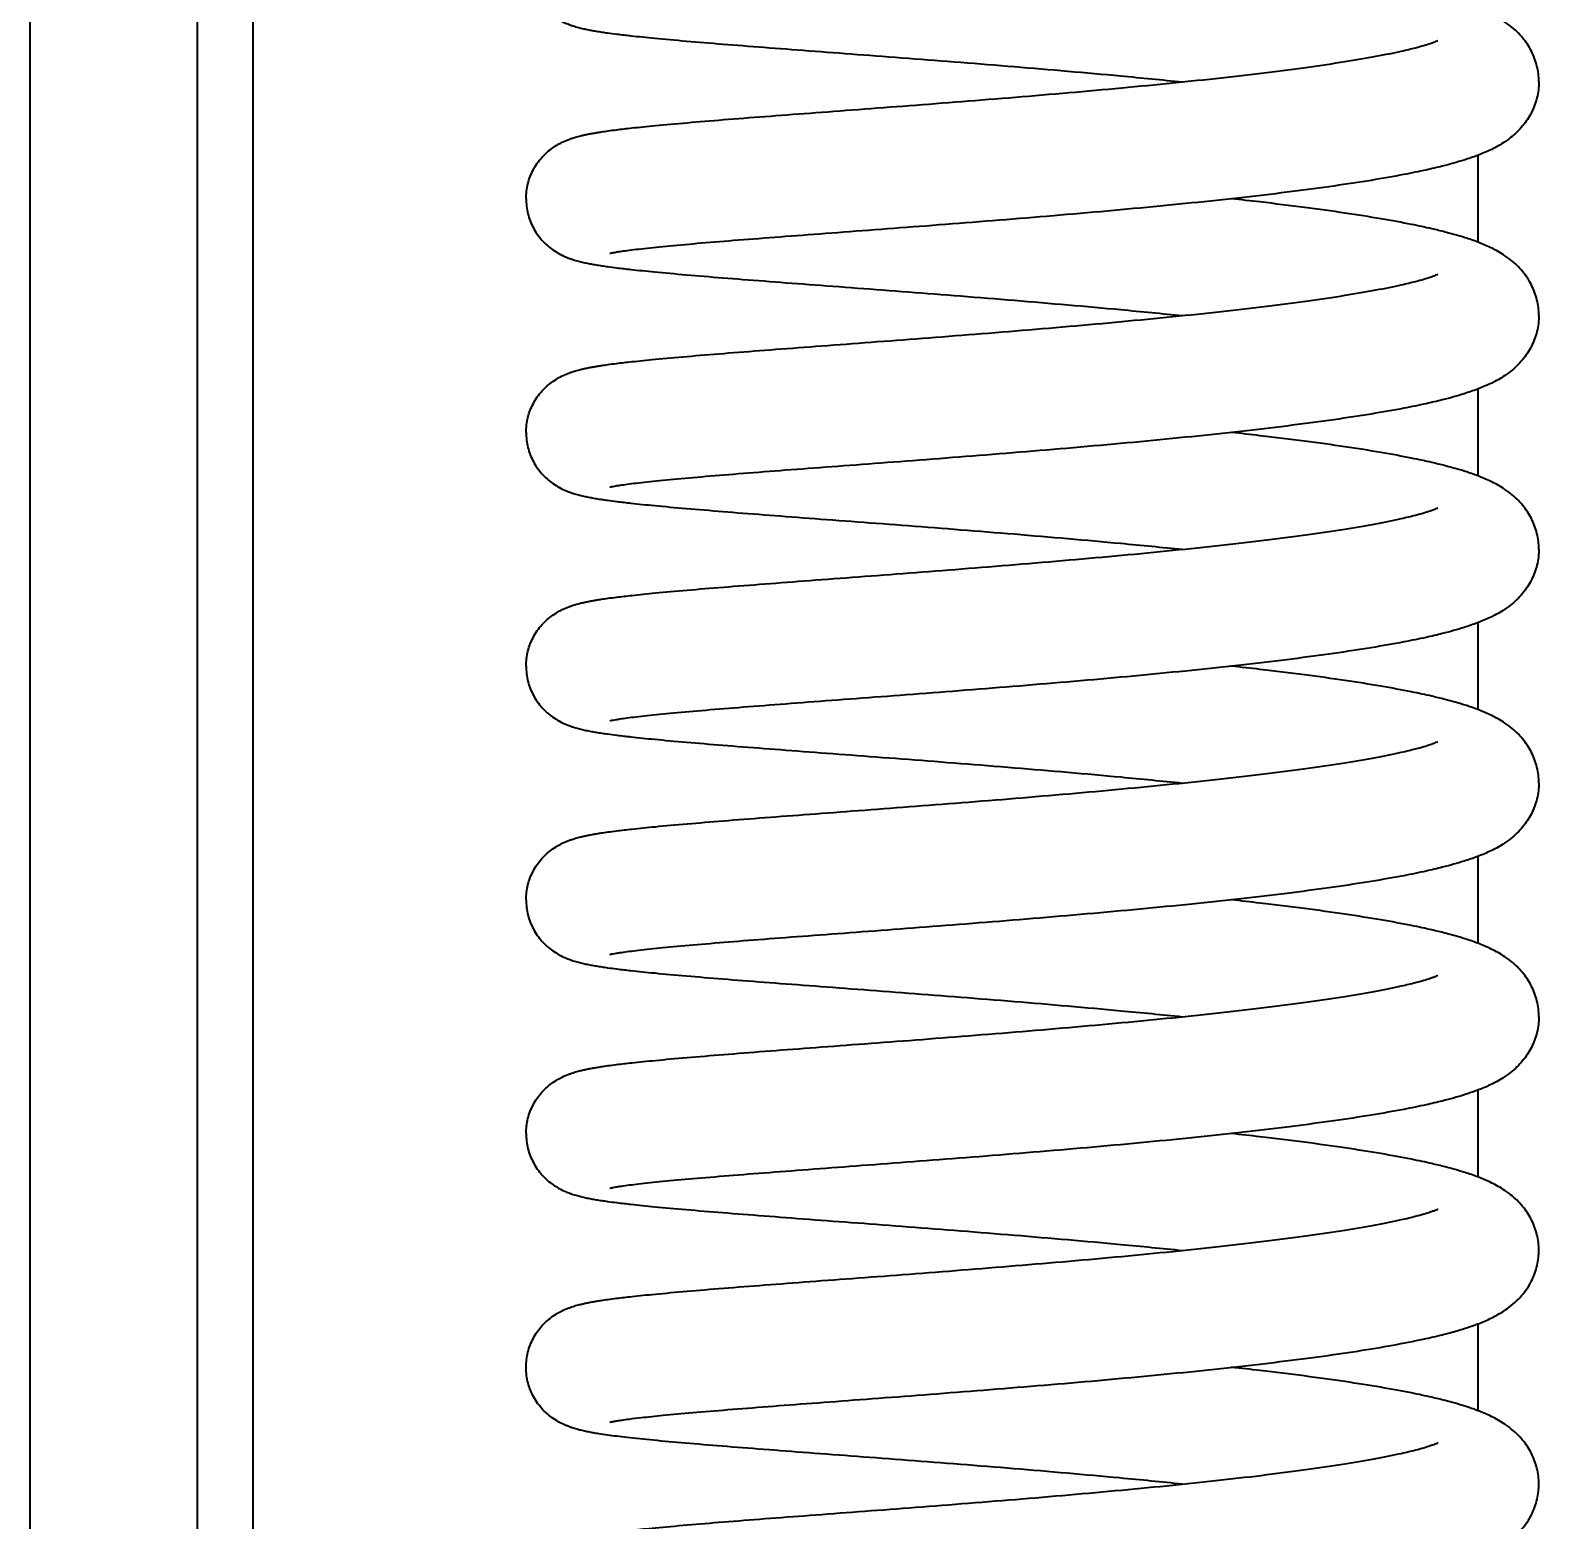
# Model space of a CAD drawing. Header units: millimetres. Extents: x 30271 to 35001, y 5679 to 9007.
# Drawn here: x 30930.7 to 31066.2, y 7986.6 to 8120.4 of the extents above; entities that cross this region are included whole.
import ezdxf

# ---------------------------------------------------------------- set-up
doc = ezdxf.new("R2010")
doc.units = ezdxf.units.MM
doc.linetypes.add('K5LT_BASIC', pattern=[0])
doc.layers.add('0 VIEW0', color=7, linetype='Continuous')

msp = doc.modelspace()

# ---------------------------------------------------------------- linework, layer by layer
at = {"layer": '0 VIEW0', "color": 5, "linetype": 'K5LT_BASIC', "lineweight": 40}
for p, q in [((30930.734, 7593.379), (30930.734, 8248.379)), ((30945.734, 8248.379), (30945.734, 7829.284)), ((30950.734, 8248.379), (30950.734, 7829.284)), ((31057.14, 8119.495), (31057.14, 8119.495)), ((31060.734, 8109.179), (31060.734, 8101.377)), ((31057.14, 8098.509), (31057.14, 8098.509)), ((31060.734, 8088.193), (31060.734, 8080.391)), ((31057.14, 8077.523), (31057.14, 8077.523)), ((31060.734, 8067.207), (31060.734, 8059.406)), ((31057.14, 8056.537), (31057.14, 8056.537)), ((31060.734, 8046.221), (31060.734, 8038.42)), ((31057.14, 8035.551), (31057.14, 8035.551)), ((31060.734, 8025.235), (31060.734, 8017.434)), ((31057.14, 8014.565), (31057.14, 8014.566)), ((31060.734, 8004.249), (31060.734, 7996.448)), ((31057.14, 7993.579), (31057.14, 7993.58))]:
    msp.add_line(p, q, dxfattribs=at)
for points, knots in [([(30975.264, 8126.264), (30975.264, 8126.036), (30975.292, 8125.581), (30975.418, 8124.909), (30975.625, 8124.259), (30975.91, 8123.64), (30976.267, 8123.061), (30976.69, 8122.532), (30977.171, 8122.059), (30977.699, 8121.648), (30978.265, 8121.302), (30978.775, 8121.059), (30979.174, 8120.903), (30979.476, 8120.801), (30979.725, 8120.725), (30979.963, 8120.659), (30980.192, 8120.6), (30980.418, 8120.547), (30980.642, 8120.498), (30980.868, 8120.452), (30981.172, 8120.394), (30981.563, 8120.326), (30982.056, 8120.248), (30982.665, 8120.16), (30983.508, 8120.05), (30984.859, 8119.892), (30986.863, 8119.687), (30989.602, 8119.44), (30992.887, 8119.169), (30996.584, 8118.881), (31000.638, 8118.574), (31004.986, 8118.249), (31009.562, 8117.903), (31014.293, 8117.537), (31019.105, 8117.15), (31023.922, 8116.743), (31029, 8116.287), (31032.388, 8115.956), (31034.188, 8115.771)], [0, 0, 0, 0, 0.3440724, 0.6885194, 1.0347448, 1.3843624, 1.7398675, 2.1045869, 2.4850436, 2.8936485, 3.3535764, 3.9067793, 4.3690104, 4.7019391, 5.0332082, 5.36344, 5.6930103, 6.0221489, 6.3509994, 6.6798499, 7.0087004, 7.6649407, 8.321711, 8.9784812, 9.9637229, 11.2777136, 13.2492917, 15.4929041, 17.7703907, 20.067363, 22.3754133, 24.6891732, 27.0048879, 29.3196535, 31.6309644, 33.9364083, 36.2334074, 39, 39, 39, 39]), ([(31066.204, 8115.771), (31066.204, 8116.011), (31066.175, 8116.491), (31066.047, 8117.199), (31065.835, 8117.887), (31065.545, 8118.548), (31065.178, 8119.174), (31064.737, 8119.762), (31064.223, 8120.311), (31063.631, 8120.821), (31063.015, 8121.253), (31062.412, 8121.606), (31061.847, 8121.894), (31061.293, 8122.142), (31060.733, 8122.367), (31060.164, 8122.574), (31059.49, 8122.798), (31058.709, 8123.032), (31057.724, 8123.297), (31056.453, 8123.606), (31054.59, 8124.004), (31052.032, 8124.476), (31048.823, 8124.984), (31045.19, 8125.488), (31041.733, 8125.913), (31039.478, 8126.169), (31038.614, 8126.264)], [0, 0, 0, 0, 0.5074456, 1.0181481, 1.538123, 2.0748372, 2.6391931, 3.2439304, 3.9092281, 4.6632181, 5.546556, 6.3507265, 7.1034732, 7.8562199, 8.6063298, 9.3494668, 10.0775867, 11.1544786, 12.1695261, 13.440089, 15.2215022, 17.6445467, 20.1852192, 22.7795198, 25.4097291, 27, 27, 27, 27]), ([(30975.264, 8105.278), (30975.264, 8105.506), (30975.292, 8105.961), (30975.418, 8106.633), (30975.625, 8107.283), (30975.91, 8107.902), (30976.268, 8108.481), (30976.69, 8109.01), (30977.17, 8109.483), (30977.699, 8109.894), (30978.266, 8110.241), (30978.729, 8110.461), (30979.09, 8110.607), (30979.356, 8110.701), (30979.6, 8110.78), (30979.828, 8110.847), (30980.039, 8110.903), (30980.226, 8110.95), (30980.449, 8111.002), (30980.669, 8111.049), (30980.964, 8111.109), (30981.257, 8111.163), (30981.627, 8111.226), (30982.068, 8111.296), (30982.654, 8111.381), (30983.543, 8111.497), (30984.893, 8111.654), (30986.939, 8111.862), (30989.664, 8112.107), (30992.958, 8112.379), (30996.663, 8112.667), (31000.723, 8112.974), (31005.077, 8113.3), (31009.656, 8113.646), (31014.39, 8114.013), (31019.203, 8114.4), (31024.02, 8114.807), (31028.763, 8115.235), (31033.358, 8115.68), (31037.729, 8116.141), (31041.807, 8116.616), (31045.523, 8117.1), (31048.816, 8117.587), (31051.625, 8118.068), (31053.699, 8118.49), (31055.046, 8118.814), (31055.89, 8119.047), (31056.418, 8119.213), (31056.775, 8119.34), (31056.999, 8119.429), (31057.109, 8119.48), (31057.136, 8119.493), (31057.14, 8119.495)], [0, 0, 0, 0, 0.3178736, 0.6361462, 0.9560878, 1.2791805, 1.6073497, 1.9440178, 2.2953134, 2.6728687, 3.0985734, 3.6103005, 3.910608, 4.2027571, 4.4949062, 4.7834239, 5.0621746, 5.3197406, 5.5338681, 5.962123, 6.2147897, 6.7201231, 7.1256949, 7.6340517, 8.3478822, 9.1695911, 10.5099722, 12.2814911, 14.3551333, 16.4596376, 18.5819236, 20.7143167, 22.8519015, 24.991232, 27.129637, 29.2648065, 31.3945086, 33.5163572, 35.6275762, 37.7247122, 39.8032319, 41.8569019, 43.8767476, 45.8492214, 47.7530011, 49.054655, 49.9640546, 50.8738797, 51.480397, 52.0869144, 52.69321, 53, 53, 53, 53]), ([(31066.204, 8115.771), (31066.204, 8115.532), (31066.175, 8115.051), (31066.047, 8114.343), (31065.835, 8113.655), (31065.545, 8112.994), (31065.177, 8112.368), (31064.736, 8111.779), (31064.222, 8111.231), (31063.631, 8110.721), (31063.013, 8110.288), (31062.406, 8109.932), (31061.834, 8109.642), (31061.272, 8109.391), (31060.7, 8109.162), (31060.114, 8108.951), (31059.407, 8108.718), (31058.56, 8108.468), (31057.433, 8108.17), (31055.974, 8107.828), (31053.899, 8107.403), (31051.177, 8106.924), (31047.834, 8106.414), (31044.092, 8105.914), (31040.002, 8105.425), (31035.621, 8104.952), (31031.014, 8104.496), (31026.25, 8104.059), (31021.402, 8103.643), (31016.545, 8103.247), (31011.755, 8102.873), (31007.106, 8102.52), (31002.672, 8102.187), (30998.525, 8101.875), (30994.729, 8101.583), (30991.349, 8101.309), (30988.442, 8101.053), (30986.064, 8100.817), (30984.549, 8100.637), (30983.73, 8100.521), (30983.325, 8100.456), (30983.099, 8100.416), (30982.958, 8100.388), (30982.875, 8100.371), (30982.815, 8100.357), (30982.794, 8100.352), (30982.789, 8100.351)], [0, 0, 0, 0, 0.3530925, 0.708567, 1.0702538, 1.4437237, 1.8366082, 2.2573315, 2.720382, 3.2450206, 3.8596753, 4.4239435, 4.9555285, 5.4861229, 6.0160977, 6.5460725, 7.0760474, 7.8687147, 8.6624182, 9.7206602, 11.0435925, 12.7727795, 14.5527369, 16.365884, 18.2014286, 20.0523226, 21.9137216, 23.7821285, 25.6548791, 27.529807, 29.4050032, 31.2786172, 33.1486575, 35.0127476, 36.867767, 38.7092545, 40.530305, 42.3193179, 44.0547409, 44.886213, 45.4147977, 45.9431553, 46.2066296, 46.4699553, 46.733281, 47, 47, 47, 47]), ([(30975.264, 8105.278), (30975.264, 8105.051), (30975.292, 8104.595), (30975.418, 8103.923), (30975.625, 8103.273), (30975.91, 8102.654), (30976.267, 8102.075), (30976.69, 8101.546), (30977.171, 8101.073), (30977.699, 8100.662), (30978.265, 8100.316), (30978.775, 8100.073), (30979.174, 8099.918), (30979.476, 8099.815), (30979.725, 8099.739), (30979.963, 8099.673), (30980.192, 8099.614), (30980.418, 8099.561), (30980.642, 8099.512), (30980.868, 8099.466), (30981.172, 8099.408), (30981.563, 8099.34), (30982.056, 8099.262), (30982.665, 8099.174), (30983.508, 8099.064), (30984.859, 8098.906), (30986.863, 8098.702), (30989.602, 8098.454), (30992.887, 8098.183), (30996.584, 8097.895), (31000.638, 8097.589), (31004.986, 8097.263), (31009.562, 8096.917), (31014.293, 8096.551), (31019.105, 8096.164), (31023.922, 8095.757), (31029, 8095.301), (31032.388, 8094.97), (31034.188, 8094.785)], [0, 0, 0, 0, 0.3440724, 0.6885194, 1.0347448, 1.3843624, 1.7398675, 2.1045869, 2.4850436, 2.8936485, 3.3535764, 3.9067793, 4.3690104, 4.7019391, 5.0332082, 5.36344, 5.6930103, 6.0221489, 6.3509994, 6.6798499, 7.0087004, 7.6649407, 8.321711, 8.9784812, 9.9637229, 11.2777136, 13.2492917, 15.4929041, 17.7703907, 20.067363, 22.3754133, 24.6891732, 27.0048879, 29.3196535, 31.6309644, 33.9364083, 36.2334074, 39, 39, 39, 39]), ([(31066.204, 8094.785), (31066.204, 8095.025), (31066.175, 8095.505), (31066.047, 8096.213), (31065.835, 8096.901), (31065.545, 8097.562), (31065.178, 8098.188), (31064.737, 8098.777), (31064.223, 8099.325), (31063.631, 8099.835), (31063.015, 8100.267), (31062.412, 8100.621), (31061.847, 8100.908), (31061.293, 8101.156), (31060.733, 8101.382), (31060.164, 8101.588), (31059.49, 8101.812), (31058.709, 8102.046), (31057.724, 8102.311), (31056.453, 8102.62), (31054.59, 8103.018), (31052.032, 8103.49), (31048.823, 8103.998), (31045.19, 8104.502), (31041.733, 8104.927), (31039.478, 8105.183), (31038.614, 8105.278)], [0, 0, 0, 0, 0.5074456, 1.0181481, 1.538123, 2.0748372, 2.6391931, 3.2439304, 3.9092281, 4.6632181, 5.546556, 6.3507265, 7.1034732, 7.8562199, 8.6063298, 9.3494668, 10.0775867, 11.1544786, 12.1695261, 13.440089, 15.2215022, 17.6445467, 20.1852192, 22.7795198, 25.4097291, 27, 27, 27, 27]), ([(30975.264, 8084.292), (30975.264, 8084.52), (30975.292, 8084.975), (30975.418, 8085.647), (30975.625, 8086.297), (30975.91, 8086.916), (30976.268, 8087.495), (30976.69, 8088.024), (30977.17, 8088.497), (30977.699, 8088.908), (30978.266, 8089.255), (30978.729, 8089.475), (30979.09, 8089.621), (30979.356, 8089.716), (30979.6, 8089.794), (30979.828, 8089.861), (30980.039, 8089.917), (30980.226, 8089.964), (30980.449, 8090.016), (30980.669, 8090.064), (30980.964, 8090.123), (30981.257, 8090.177), (30981.627, 8090.24), (30982.068, 8090.31), (30982.654, 8090.395), (30983.543, 8090.511), (30984.893, 8090.668), (30986.939, 8090.876), (30989.664, 8091.121), (30992.958, 8091.393), (30996.663, 8091.681), (31000.723, 8091.988), (31005.077, 8092.314), (31009.656, 8092.66), (31014.39, 8093.027), (31019.203, 8093.414), (31024.02, 8093.822), (31028.763, 8094.249), (31033.358, 8094.694), (31037.729, 8095.155), (31041.807, 8095.63), (31045.523, 8096.114), (31048.816, 8096.601), (31051.625, 8097.082), (31053.699, 8097.504), (31055.046, 8097.828), (31055.89, 8098.061), (31056.418, 8098.227), (31056.775, 8098.354), (31056.999, 8098.443), (31057.109, 8098.494), (31057.136, 8098.507), (31057.14, 8098.509)], [0, 0, 0, 0, 0.3178736, 0.6361462, 0.9560878, 1.2791805, 1.6073497, 1.9440178, 2.2953134, 2.6728687, 3.0985734, 3.6103005, 3.910608, 4.2027571, 4.4949062, 4.7834239, 5.0621746, 5.3197406, 5.5338681, 5.962123, 6.2147897, 6.7201231, 7.1256949, 7.6340517, 8.3478822, 9.1695911, 10.5099722, 12.2814911, 14.3551333, 16.4596376, 18.5819236, 20.7143167, 22.8519015, 24.991232, 27.129637, 29.2648065, 31.3945086, 33.5163572, 35.6275762, 37.7247122, 39.8032319, 41.8569019, 43.8767476, 45.8492214, 47.7530011, 49.054655, 49.9640546, 50.8738797, 51.480397, 52.0869144, 52.69321, 53, 53, 53, 53]), ([(31066.204, 8094.785), (31066.204, 8094.546), (31066.175, 8094.065), (31066.047, 8093.357), (31065.835, 8092.669), (31065.545, 8092.008), (31065.177, 8091.382), (31064.736, 8090.793), (31064.222, 8090.245), (31063.631, 8089.735), (31063.013, 8089.302), (31062.406, 8088.946), (31061.834, 8088.656), (31061.272, 8088.405), (31060.7, 8088.176), (31060.114, 8087.965), (31059.407, 8087.732), (31058.56, 8087.482), (31057.433, 8087.184), (31055.974, 8086.842), (31053.899, 8086.418), (31051.177, 8085.938), (31047.834, 8085.428), (31044.092, 8084.928), (31040.002, 8084.439), (31035.621, 8083.966), (31031.014, 8083.51), (31026.25, 8083.073), (31021.402, 8082.657), (31016.545, 8082.261), (31011.755, 8081.887), (31007.106, 8081.534), (31002.672, 8081.202), (30998.525, 8080.889), (30994.729, 8080.597), (30991.349, 8080.323), (30988.442, 8080.067), (30986.064, 8079.831), (30984.549, 8079.651), (30983.73, 8079.535), (30983.325, 8079.47), (30983.099, 8079.43), (30982.958, 8079.402), (30982.875, 8079.385), (30982.815, 8079.371), (30982.794, 8079.366), (30982.789, 8079.365)], [0, 0, 0, 0, 0.3530925, 0.708567, 1.0702538, 1.4437237, 1.8366082, 2.2573315, 2.720382, 3.2450206, 3.8596753, 4.4239435, 4.9555285, 5.4861229, 6.0160977, 6.5460725, 7.0760474, 7.8687147, 8.6624182, 9.7206602, 11.0435925, 12.7727795, 14.5527369, 16.365884, 18.2014286, 20.0523226, 21.9137216, 23.7821285, 25.6548791, 27.529807, 29.4050032, 31.2786172, 33.1486575, 35.0127476, 36.867767, 38.7092545, 40.530305, 42.3193179, 44.0547409, 44.886213, 45.4147977, 45.9431553, 46.2066296, 46.4699553, 46.733281, 47, 47, 47, 47]), ([(30975.264, 8084.292), (30975.264, 8084.065), (30975.292, 8083.609), (30975.418, 8082.937), (30975.625, 8082.287), (30975.91, 8081.668), (30976.267, 8081.089), (30976.69, 8080.56), (30977.171, 8080.087), (30977.699, 8079.676), (30978.265, 8079.33), (30978.775, 8079.087), (30979.174, 8078.932), (30979.476, 8078.829), (30979.725, 8078.753), (30979.963, 8078.687), (30980.192, 8078.628), (30980.418, 8078.575), (30980.642, 8078.526), (30980.868, 8078.48), (30981.172, 8078.422), (30981.563, 8078.354), (30982.056, 8078.276), (30982.665, 8078.188), (30983.508, 8078.078), (30984.859, 8077.92), (30986.863, 8077.716), (30989.602, 8077.468), (30992.887, 8077.197), (30996.584, 8076.909), (31000.638, 8076.603), (31004.986, 8076.277), (31009.562, 8075.931), (31014.293, 8075.565), (31019.105, 8075.178), (31023.922, 8074.771), (31029, 8074.315), (31032.388, 8073.984), (31034.188, 8073.799)], [0, 0, 0, 0, 0.3440724, 0.6885194, 1.0347448, 1.3843624, 1.7398675, 2.1045869, 2.4850436, 2.8936485, 3.3535764, 3.9067793, 4.3690104, 4.7019391, 5.0332082, 5.36344, 5.6930103, 6.0221489, 6.3509994, 6.6798499, 7.0087004, 7.6649407, 8.321711, 8.9784812, 9.9637229, 11.2777136, 13.2492917, 15.4929041, 17.7703907, 20.067363, 22.3754133, 24.6891732, 27.0048879, 29.3196535, 31.6309644, 33.9364083, 36.2334074, 39, 39, 39, 39]), ([(31066.204, 8073.799), (31066.204, 8074.039), (31066.175, 8074.519), (31066.047, 8075.227), (31065.835, 8075.915), (31065.545, 8076.576), (31065.178, 8077.202), (31064.737, 8077.791), (31064.223, 8078.339), (31063.631, 8078.849), (31063.015, 8079.281), (31062.412, 8079.635), (31061.847, 8079.922), (31061.293, 8080.17), (31060.733, 8080.396), (31060.164, 8080.602), (31059.49, 8080.826), (31058.709, 8081.06), (31057.724, 8081.325), (31056.453, 8081.634), (31054.59, 8082.033), (31052.032, 8082.504), (31048.823, 8083.012), (31045.19, 8083.516), (31041.733, 8083.942), (31039.478, 8084.197), (31038.614, 8084.292)], [0, 0, 0, 0, 0.5074456, 1.0181481, 1.538123, 2.0748372, 2.6391931, 3.2439304, 3.9092281, 4.6632181, 5.546556, 6.3507265, 7.1034732, 7.8562199, 8.6063298, 9.3494668, 10.0775867, 11.1544786, 12.1695261, 13.440089, 15.2215022, 17.6445467, 20.1852192, 22.7795198, 25.4097291, 27, 27, 27, 27]), ([(30975.264, 8063.306), (30975.264, 8063.534), (30975.292, 8063.989), (30975.418, 8064.661), (30975.625, 8065.311), (30975.91, 8065.931), (30976.268, 8066.509), (30976.69, 8067.038), (30977.17, 8067.511), (30977.699, 8067.922), (30978.266, 8068.269), (30978.729, 8068.489), (30979.09, 8068.635), (30979.356, 8068.73), (30979.6, 8068.808), (30979.828, 8068.875), (30980.039, 8068.931), (30980.226, 8068.978), (30980.449, 8069.03), (30980.669, 8069.078), (30980.964, 8069.137), (30981.257, 8069.191), (30981.627, 8069.254), (30982.068, 8069.324), (30982.654, 8069.409), (30983.543, 8069.525), (30984.893, 8069.682), (30986.939, 8069.89), (30989.664, 8070.135), (30992.958, 8070.407), (30996.663, 8070.695), (31000.723, 8071.002), (31005.077, 8071.328), (31009.656, 8071.674), (31014.39, 8072.041), (31019.203, 8072.428), (31024.02, 8072.836), (31028.763, 8073.263), (31033.358, 8073.708), (31037.729, 8074.169), (31041.807, 8074.644), (31045.523, 8075.128), (31048.816, 8075.615), (31051.625, 8076.096), (31053.699, 8076.518), (31055.046, 8076.842), (31055.89, 8077.075), (31056.418, 8077.241), (31056.775, 8077.368), (31056.999, 8077.457), (31057.109, 8077.508), (31057.136, 8077.521), (31057.14, 8077.523)], [0, 0, 0, 0, 0.3178736, 0.6361462, 0.9560878, 1.2791805, 1.6073497, 1.9440178, 2.2953134, 2.6728687, 3.0985734, 3.6103005, 3.910608, 4.2027571, 4.4949062, 4.7834239, 5.0621746, 5.3197406, 5.5338681, 5.962123, 6.2147897, 6.7201231, 7.1256949, 7.6340517, 8.3478822, 9.1695911, 10.5099722, 12.2814911, 14.3551333, 16.4596376, 18.5819236, 20.7143167, 22.8519015, 24.991232, 27.129637, 29.2648065, 31.3945086, 33.5163572, 35.6275762, 37.7247122, 39.8032319, 41.8569019, 43.8767476, 45.8492214, 47.7530011, 49.054655, 49.9640546, 50.8738797, 51.480397, 52.0869144, 52.69321, 53, 53, 53, 53]), ([(31066.204, 8073.799), (31066.204, 8073.56), (31066.175, 8073.079), (31066.047, 8072.371), (31065.835, 8071.683), (31065.545, 8071.022), (31065.177, 8070.396), (31064.736, 8069.807), (31064.222, 8069.259), (31063.631, 8068.749), (31063.013, 8068.316), (31062.406, 8067.96), (31061.834, 8067.67), (31061.272, 8067.419), (31060.7, 8067.19), (31060.114, 8066.979), (31059.407, 8066.746), (31058.56, 8066.496), (31057.433, 8066.198), (31055.974, 8065.856), (31053.899, 8065.432), (31051.177, 8064.952), (31047.834, 8064.443), (31044.092, 8063.942), (31040.002, 8063.453), (31035.621, 8062.98), (31031.014, 8062.524), (31026.25, 8062.087), (31021.402, 8061.671), (31016.545, 8061.275), (31011.755, 8060.901), (31007.106, 8060.548), (31002.672, 8060.216), (30998.525, 8059.904), (30994.729, 8059.611), (30991.349, 8059.337), (30988.442, 8059.082), (30986.064, 8058.845), (30984.549, 8058.666), (30983.73, 8058.549), (30983.325, 8058.484), (30983.099, 8058.444), (30982.958, 8058.417), (30982.875, 8058.399), (30982.815, 8058.386), (30982.794, 8058.38), (30982.789, 8058.379)], [0, 0, 0, 0, 0.3530925, 0.708567, 1.0702538, 1.4437237, 1.8366082, 2.2573315, 2.720382, 3.2450206, 3.8596753, 4.4239435, 4.9555285, 5.4861229, 6.0160977, 6.5460725, 7.0760474, 7.8687147, 8.6624182, 9.7206602, 11.0435925, 12.7727795, 14.5527369, 16.365884, 18.2014286, 20.0523226, 21.9137216, 23.7821285, 25.6548791, 27.529807, 29.4050032, 31.2786172, 33.1486575, 35.0127476, 36.867767, 38.7092545, 40.530305, 42.3193179, 44.0547409, 44.886213, 45.4147977, 45.9431553, 46.2066296, 46.4699553, 46.733281, 47, 47, 47, 47]), ([(30975.264, 8063.306), (30975.264, 8063.079), (30975.292, 8062.623), (30975.418, 8061.952), (30975.625, 8061.301), (30975.91, 8060.682), (30976.267, 8060.104), (30976.69, 8059.574), (30977.171, 8059.101), (30977.699, 8058.69), (30978.265, 8058.344), (30978.775, 8058.101), (30979.174, 8057.946), (30979.476, 8057.843), (30979.725, 8057.767), (30979.963, 8057.701), (30980.192, 8057.642), (30980.418, 8057.589), (30980.642, 8057.541), (30980.868, 8057.495), (30981.172, 8057.436), (30981.563, 8057.368), (30982.056, 8057.29), (30982.665, 8057.202), (30983.508, 8057.092), (30984.859, 8056.934), (30986.863, 8056.73), (30989.602, 8056.482), (30992.887, 8056.211), (30996.584, 8055.923), (31000.638, 8055.617), (31004.986, 8055.291), (31009.562, 8054.945), (31014.293, 8054.579), (31019.105, 8054.192), (31023.922, 8053.785), (31029, 8053.329), (31032.388, 8052.998), (31034.188, 8052.813)], [0, 0, 0, 0, 0.3440724, 0.6885194, 1.0347448, 1.3843624, 1.7398675, 2.1045869, 2.4850436, 2.8936485, 3.3535764, 3.9067793, 4.3690104, 4.7019391, 5.0332082, 5.36344, 5.6930103, 6.0221489, 6.3509994, 6.6798499, 7.0087004, 7.6649407, 8.321711, 8.9784812, 9.9637229, 11.2777136, 13.2492917, 15.4929041, 17.7703907, 20.067363, 22.3754133, 24.6891732, 27.0048879, 29.3196535, 31.6309644, 33.9364083, 36.2334074, 39, 39, 39, 39]), ([(31066.204, 8052.813), (31066.204, 8053.053), (31066.175, 8053.533), (31066.047, 8054.242), (31065.835, 8054.929), (31065.545, 8055.59), (31065.178, 8056.216), (31064.737, 8056.805), (31064.223, 8057.353), (31063.631, 8057.863), (31063.015, 8058.295), (31062.412, 8058.649), (31061.847, 8058.936), (31061.293, 8059.184), (31060.733, 8059.41), (31060.164, 8059.616), (31059.49, 8059.84), (31058.709, 8060.074), (31057.724, 8060.339), (31056.453, 8060.648), (31054.59, 8061.047), (31052.032, 8061.518), (31048.823, 8062.026), (31045.19, 8062.53), (31041.733, 8062.956), (31039.478, 8063.211), (31038.614, 8063.306)], [0, 0, 0, 0, 0.5074456, 1.0181481, 1.538123, 2.0748372, 2.6391931, 3.2439304, 3.9092281, 4.6632181, 5.546556, 6.3507265, 7.1034732, 7.8562199, 8.6063298, 9.3494668, 10.0775867, 11.1544786, 12.1695261, 13.440089, 15.2215022, 17.6445467, 20.1852192, 22.7795198, 25.4097291, 27, 27, 27, 27]), ([(30975.264, 8042.32), (30975.264, 8042.548), (30975.292, 8043.003), (30975.418, 8043.675), (30975.625, 8044.326), (30975.91, 8044.945), (30976.268, 8045.523), (30976.69, 8046.052), (30977.17, 8046.525), (30977.699, 8046.936), (30978.266, 8047.283), (30978.729, 8047.503), (30979.09, 8047.649), (30979.356, 8047.744), (30979.6, 8047.822), (30979.828, 8047.889), (30980.039, 8047.945), (30980.226, 8047.992), (30980.449, 8048.044), (30980.669, 8048.092), (30980.964, 8048.151), (30981.257, 8048.205), (30981.627, 8048.269), (30982.068, 8048.338), (30982.654, 8048.423), (30983.543, 8048.539), (30984.893, 8048.696), (30986.939, 8048.904), (30989.664, 8049.149), (30992.958, 8049.421), (30996.663, 8049.709), (31000.723, 8050.016), (31005.077, 8050.342), (31009.656, 8050.688), (31014.39, 8051.055), (31019.203, 8051.442), (31024.02, 8051.85), (31028.763, 8052.277), (31033.358, 8052.722), (31037.729, 8053.183), (31041.807, 8053.658), (31045.523, 8054.142), (31048.816, 8054.629), (31051.625, 8055.11), (31053.699, 8055.532), (31055.046, 8055.856), (31055.89, 8056.089), (31056.418, 8056.255), (31056.775, 8056.382), (31056.999, 8056.471), (31057.109, 8056.522), (31057.136, 8056.535), (31057.14, 8056.537)], [0, 0, 0, 0, 0.3178736, 0.6361462, 0.9560878, 1.2791805, 1.6073497, 1.9440178, 2.2953134, 2.6728687, 3.0985734, 3.6103005, 3.910608, 4.2027571, 4.4949062, 4.7834239, 5.0621746, 5.3197406, 5.5338681, 5.962123, 6.2147897, 6.7201231, 7.1256949, 7.6340517, 8.3478822, 9.1695911, 10.5099722, 12.2814911, 14.3551333, 16.4596376, 18.5819236, 20.7143167, 22.8519015, 24.991232, 27.129637, 29.2648065, 31.3945086, 33.5163572, 35.6275762, 37.7247122, 39.8032319, 41.8569019, 43.8767476, 45.8492214, 47.7530011, 49.054655, 49.9640546, 50.8738797, 51.480397, 52.0869144, 52.69321, 53, 53, 53, 53]), ([(31066.204, 8052.813), (31066.204, 8052.574), (31066.175, 8052.093), (31066.047, 8051.385), (31065.835, 8050.697), (31065.545, 8050.036), (31065.177, 8049.41), (31064.736, 8048.821), (31064.222, 8048.273), (31063.631, 8047.763), (31063.013, 8047.33), (31062.406, 8046.974), (31061.834, 8046.684), (31061.272, 8046.433), (31060.7, 8046.204), (31060.114, 8045.993), (31059.407, 8045.76), (31058.56, 8045.51), (31057.433, 8045.212), (31055.974, 8044.87), (31053.899, 8044.446), (31051.177, 8043.966), (31047.834, 8043.457), (31044.092, 8042.956), (31040.002, 8042.467), (31035.621, 8041.994), (31031.014, 8041.538), (31026.25, 8041.101), (31021.402, 8040.685), (31016.545, 8040.289), (31011.755, 8039.915), (31007.106, 8039.562), (31002.672, 8039.23), (30998.525, 8038.918), (30994.729, 8038.625), (30991.349, 8038.351), (30988.442, 8038.096), (30986.064, 8037.859), (30984.549, 8037.68), (30983.73, 8037.563), (30983.325, 8037.498), (30983.099, 8037.458), (30982.958, 8037.431), (30982.875, 8037.413), (30982.815, 8037.4), (30982.794, 8037.394), (30982.789, 8037.393)], [0, 0, 0, 0, 0.3530925, 0.708567, 1.0702538, 1.4437237, 1.8366082, 2.2573315, 2.720382, 3.2450206, 3.8596753, 4.4239435, 4.9555285, 5.4861229, 6.0160977, 6.5460725, 7.0760474, 7.8687147, 8.6624182, 9.7206602, 11.0435925, 12.7727795, 14.5527369, 16.365884, 18.2014286, 20.0523226, 21.9137216, 23.7821285, 25.6548791, 27.529807, 29.4050032, 31.2786172, 33.1486575, 35.0127476, 36.867767, 38.7092545, 40.530305, 42.3193179, 44.0547409, 44.886213, 45.4147977, 45.9431553, 46.2066296, 46.4699553, 46.733281, 47, 47, 47, 47]), ([(30975.264, 8042.32), (30975.264, 8042.093), (30975.292, 8041.637), (30975.418, 8040.966), (30975.625, 8040.315), (30975.91, 8039.696), (30976.267, 8039.118), (30976.69, 8038.588), (30977.171, 8038.115), (30977.699, 8037.704), (30978.265, 8037.358), (30978.775, 8037.115), (30979.174, 8036.96), (30979.476, 8036.857), (30979.725, 8036.781), (30979.963, 8036.715), (30980.192, 8036.657), (30980.418, 8036.604), (30980.642, 8036.555), (30980.868, 8036.509), (30981.172, 8036.45), (30981.563, 8036.382), (30982.056, 8036.304), (30982.665, 8036.216), (30983.508, 8036.106), (30984.859, 8035.948), (30986.863, 8035.744), (30989.602, 8035.496), (30992.887, 8035.225), (30996.584, 8034.937), (31000.638, 8034.631), (31004.986, 8034.305), (31009.562, 8033.96), (31014.293, 8033.593), (31019.105, 8033.207), (31023.922, 8032.799), (31029, 8032.343), (31032.388, 8032.012), (31034.188, 8031.827)], [0, 0, 0, 0, 0.3440724, 0.6885194, 1.0347448, 1.3843624, 1.7398675, 2.1045869, 2.4850436, 2.8936485, 3.3535764, 3.9067793, 4.3690104, 4.7019391, 5.0332082, 5.36344, 5.6930103, 6.0221489, 6.3509994, 6.6798499, 7.0087004, 7.6649407, 8.321711, 8.9784812, 9.9637229, 11.2777136, 13.2492917, 15.4929041, 17.7703907, 20.067363, 22.3754133, 24.6891732, 27.0048879, 29.3196535, 31.6309644, 33.9364083, 36.2334074, 39, 39, 39, 39]), ([(31066.204, 8031.827), (31066.204, 8032.067), (31066.175, 8032.547), (31066.047, 8033.256), (31065.835, 8033.944), (31065.545, 8034.604), (31065.178, 8035.23), (31064.737, 8035.819), (31064.223, 8036.367), (31063.631, 8036.877), (31063.015, 8037.309), (31062.412, 8037.663), (31061.847, 8037.95), (31061.293, 8038.199), (31060.733, 8038.424), (31060.164, 8038.63), (31059.49, 8038.854), (31058.709, 8039.088), (31057.724, 8039.353), (31056.453, 8039.662), (31054.59, 8040.061), (31052.032, 8040.532), (31048.823, 8041.04), (31045.19, 8041.544), (31041.733, 8041.97), (31039.478, 8042.225), (31038.614, 8042.32)], [0, 0, 0, 0, 0.5074456, 1.0181481, 1.538123, 2.0748372, 2.6391931, 3.2439304, 3.9092281, 4.6632181, 5.546556, 6.3507265, 7.1034732, 7.8562199, 8.6063298, 9.3494668, 10.0775867, 11.1544786, 12.1695261, 13.440089, 15.2215022, 17.6445467, 20.1852192, 22.7795198, 25.4097291, 27, 27, 27, 27]), ([(30975.264, 8021.334), (30975.264, 8021.562), (30975.292, 8022.017), (30975.418, 8022.689), (30975.625, 8023.34), (30975.91, 8023.959), (30976.268, 8024.537), (30976.69, 8025.066), (30977.17, 8025.539), (30977.699, 8025.95), (30978.266, 8026.297), (30978.729, 8026.517), (30979.09, 8026.663), (30979.356, 8026.758), (30979.6, 8026.836), (30979.828, 8026.903), (30980.039, 8026.959), (30980.226, 8027.006), (30980.449, 8027.058), (30980.669, 8027.106), (30980.964, 8027.165), (30981.257, 8027.219), (30981.627, 8027.283), (30982.068, 8027.352), (30982.654, 8027.437), (30983.543, 8027.553), (30984.893, 8027.71), (30986.939, 8027.918), (30989.664, 8028.163), (30992.958, 8028.435), (30996.663, 8028.724), (31000.723, 8029.03), (31005.077, 8029.356), (31009.656, 8029.702), (31014.39, 8030.069), (31019.203, 8030.456), (31024.02, 8030.864), (31028.763, 8031.291), (31033.358, 8031.736), (31037.729, 8032.198), (31041.807, 8032.672), (31045.523, 8033.156), (31048.816, 8033.643), (31051.625, 8034.124), (31053.699, 8034.546), (31055.046, 8034.87), (31055.89, 8035.103), (31056.418, 8035.269), (31056.775, 8035.396), (31056.999, 8035.485), (31057.109, 8035.536), (31057.136, 8035.549), (31057.14, 8035.552)], [0, 0, 0, 0, 0.3178736, 0.6361462, 0.9560878, 1.2791805, 1.6073497, 1.9440178, 2.2953134, 2.6728687, 3.0985734, 3.6103005, 3.910608, 4.2027571, 4.4949062, 4.7834239, 5.0621746, 5.3197406, 5.5338681, 5.962123, 6.2147897, 6.7201231, 7.1256949, 7.6340517, 8.3478822, 9.1695911, 10.5099722, 12.2814911, 14.3551333, 16.4596376, 18.5819236, 20.7143167, 22.8519015, 24.991232, 27.129637, 29.2648065, 31.3945086, 33.5163572, 35.6275762, 37.7247122, 39.8032319, 41.8569019, 43.8767476, 45.8492214, 47.7530011, 49.054655, 49.9640546, 50.8738797, 51.480397, 52.0869144, 52.69321, 53, 53, 53, 53]), ([(31066.204, 8031.827), (31066.204, 8031.588), (31066.175, 8031.108), (31066.047, 8030.399), (31065.835, 8029.711), (31065.545, 8029.051), (31065.177, 8028.424), (31064.736, 8027.835), (31064.222, 8027.287), (31063.631, 8026.777), (31063.013, 8026.344), (31062.406, 8025.988), (31061.834, 8025.698), (31061.272, 8025.447), (31060.7, 8025.219), (31060.114, 8025.007), (31059.407, 8024.774), (31058.56, 8024.524), (31057.433, 8024.226), (31055.974, 8023.885), (31053.899, 8023.46), (31051.177, 8022.98), (31047.834, 8022.471), (31044.092, 8021.97), (31040.002, 8021.482), (31035.621, 8021.008), (31031.014, 8020.552), (31026.25, 8020.116), (31021.402, 8019.699), (31016.545, 8019.303), (31011.755, 8018.929), (31007.106, 8018.576), (31002.672, 8018.244), (30998.525, 8017.932), (30994.729, 8017.639), (30991.349, 8017.365), (30988.442, 8017.11), (30986.064, 8016.873), (30984.549, 8016.694), (30983.73, 8016.577), (30983.325, 8016.513), (30983.099, 8016.472), (30982.958, 8016.445), (30982.875, 8016.427), (30982.815, 8016.414), (30982.794, 8016.408), (30982.789, 8016.407)], [0, 0, 0, 0, 0.3530925, 0.708567, 1.0702538, 1.4437237, 1.8366082, 2.2573315, 2.720382, 3.2450206, 3.8596753, 4.4239435, 4.9555285, 5.4861229, 6.0160977, 6.5460725, 7.0760474, 7.8687147, 8.6624182, 9.7206602, 11.0435925, 12.7727795, 14.5527369, 16.365884, 18.2014286, 20.0523226, 21.9137216, 23.7821285, 25.6548791, 27.529807, 29.4050032, 31.2786172, 33.1486575, 35.0127476, 36.867767, 38.7092545, 40.530305, 42.3193179, 44.0547409, 44.886213, 45.4147977, 45.9431553, 46.2066296, 46.4699553, 46.733281, 47, 47, 47, 47]), ([(30975.264, 8021.334), (30975.264, 8021.107), (30975.292, 8020.652), (30975.418, 8019.98), (30975.625, 8019.329), (30975.91, 8018.71), (30976.267, 8018.132), (30976.69, 8017.602), (30977.171, 8017.129), (30977.699, 8016.718), (30978.265, 8016.372), (30978.775, 8016.129), (30979.174, 8015.974), (30979.476, 8015.871), (30979.725, 8015.795), (30979.963, 8015.729), (30980.192, 8015.671), (30980.418, 8015.618), (30980.642, 8015.569), (30980.868, 8015.523), (30981.172, 8015.465), (30981.563, 8015.396), (30982.056, 8015.318), (30982.665, 8015.23), (30983.508, 8015.12), (30984.859, 8014.963), (30986.863, 8014.758), (30989.602, 8014.511), (30992.887, 8014.239), (30996.584, 8013.951), (31000.638, 8013.645), (31004.986, 8013.319), (31009.562, 8012.974), (31014.293, 8012.607), (31019.105, 8012.221), (31023.922, 8011.813), (31029, 8011.357), (31032.388, 8011.027), (31034.188, 8010.841)], [0, 0, 0, 0, 0.3440724, 0.6885194, 1.0347448, 1.3843624, 1.7398675, 2.1045869, 2.4850436, 2.8936485, 3.3535764, 3.9067793, 4.3690104, 4.7019391, 5.0332082, 5.36344, 5.6930103, 6.0221489, 6.3509994, 6.6798499, 7.0087004, 7.6649407, 8.321711, 8.9784812, 9.9637229, 11.2777136, 13.2492917, 15.4929041, 17.7703907, 20.067363, 22.3754133, 24.6891732, 27.0048879, 29.3196535, 31.6309644, 33.9364083, 36.2334074, 39, 39, 39, 39]), ([(31066.204, 8010.841), (31066.204, 8011.081), (31066.175, 8011.561), (31066.047, 8012.27), (31065.835, 8012.958), (31065.545, 8013.618), (31065.178, 8014.244), (31064.737, 8014.833), (31064.223, 8015.381), (31063.631, 8015.891), (31063.015, 8016.323), (31062.412, 8016.677), (31061.847, 8016.964), (31061.293, 8017.213), (31060.733, 8017.438), (31060.164, 8017.644), (31059.49, 8017.868), (31058.709, 8018.102), (31057.724, 8018.368), (31056.453, 8018.676), (31054.59, 8019.075), (31052.032, 8019.546), (31048.823, 8020.054), (31045.19, 8020.558), (31041.733, 8020.984), (31039.478, 8021.239), (31038.614, 8021.334)], [0, 0, 0, 0, 0.5074456, 1.0181481, 1.538123, 2.0748372, 2.6391931, 3.2439304, 3.9092281, 4.6632181, 5.546556, 6.3507265, 7.1034732, 7.8562199, 8.6063298, 9.3494668, 10.0775867, 11.1544786, 12.1695261, 13.440089, 15.2215022, 17.6445467, 20.1852192, 22.7795198, 25.4097291, 27, 27, 27, 27]), ([(30975.264, 8000.348), (30975.264, 8000.576), (30975.292, 8001.031), (30975.418, 8001.703), (30975.625, 8002.354), (30975.91, 8002.973), (30976.268, 8003.551), (30976.69, 8004.08), (30977.17, 8004.553), (30977.699, 8004.964), (30978.266, 8005.311), (30978.729, 8005.531), (30979.09, 8005.677), (30979.356, 8005.772), (30979.6, 8005.85), (30979.828, 8005.917), (30980.039, 8005.973), (30980.226, 8006.02), (30980.449, 8006.072), (30980.669, 8006.12), (30980.964, 8006.179), (30981.257, 8006.233), (30981.627, 8006.297), (30982.068, 8006.366), (30982.654, 8006.451), (30983.543, 8006.567), (30984.893, 8006.724), (30986.939, 8006.932), (30989.664, 8007.178), (30992.958, 8007.449), (30996.663, 8007.738), (31000.723, 8008.044), (31005.077, 8008.37), (31009.656, 8008.716), (31014.39, 8009.083), (31019.203, 8009.47), (31024.02, 8009.878), (31028.763, 8010.305), (31033.358, 8010.75), (31037.729, 8011.212), (31041.807, 8011.686), (31045.523, 8012.17), (31048.816, 8012.657), (31051.625, 8013.138), (31053.699, 8013.56), (31055.046, 8013.884), (31055.89, 8014.117), (31056.418, 8014.283), (31056.775, 8014.41), (31056.999, 8014.499), (31057.109, 8014.55), (31057.136, 8014.563), (31057.14, 8014.566)], [0, 0, 0, 0, 0.3178736, 0.6361462, 0.9560878, 1.2791805, 1.6073497, 1.9440178, 2.2953134, 2.6728687, 3.0985734, 3.6103005, 3.910608, 4.2027571, 4.4949062, 4.7834239, 5.0621746, 5.3197406, 5.5338681, 5.962123, 6.2147897, 6.7201231, 7.1256949, 7.6340517, 8.3478822, 9.1695911, 10.5099722, 12.2814911, 14.3551333, 16.4596376, 18.5819236, 20.7143167, 22.8519015, 24.991232, 27.129637, 29.2648065, 31.3945086, 33.5163572, 35.6275762, 37.7247122, 39.8032319, 41.8569019, 43.8767476, 45.8492214, 47.7530011, 49.054655, 49.9640546, 50.8738797, 51.480397, 52.0869144, 52.69321, 53, 53, 53, 53]), ([(30982.789, 7995.421), (30982.794, 7995.422), (30982.815, 7995.428), (30982.875, 7995.441), (30982.958, 7995.459), (30983.064, 7995.479), (30983.232, 7995.51), (30983.488, 7995.553), (30983.921, 7995.619), (30984.59, 7995.711), (30985.757, 7995.851), (30987.592, 7996.042), (30990.181, 7996.279), (30993.338, 7996.542), (30996.94, 7996.825), (31000.927, 7997.127), (31005.234, 7997.449), (31009.79, 7997.793), (31014.524, 7998.158), (31019.36, 7998.544), (31024.225, 7998.953), (31029.042, 7999.382), (31033.738, 7999.831), (31038.243, 8000.3), (31042.491, 8000.786), (31046.421, 8001.288), (31049.982, 8001.803), (31053.133, 8002.329), (31055.614, 8002.817), (31057.483, 8003.25), (31058.783, 8003.599), (31059.821, 8003.919), (31060.607, 8004.195), (31061.273, 8004.461), (31061.835, 8004.713), (31062.393, 8004.996), (31062.956, 8005.324), (31063.568, 8005.744), (31064.193, 8006.266), (31064.785, 8006.902), (31065.261, 8007.563), (31065.636, 8008.246), (31065.915, 8008.949), (31066.103, 8009.665), (31066.189, 8010.3), (31066.204, 8010.692), (31066.204, 8010.841)], [0, 0, 0, 0, 0.265147, 0.5300329, 0.7948862, 1.0597395, 1.3240186, 1.8524933, 2.3809681, 3.1737076, 4.2306187, 5.8157603, 7.588376, 9.3987817, 11.2331025, 13.0832077, 14.9439365, 16.8117619, 18.684077, 20.5587758, 22.4339788, 24.3078234, 26.1782683, 28.0428719, 29.8985001, 31.7408553, 33.5637232, 35.3576308, 37.1072271, 38.3396125, 39.3973955, 40.1913915, 40.9851713, 41.5155989, 42.0455577, 42.5755166, 43.1048551, 43.631961, 44.2698346, 44.7959375, 45.2527217, 45.6665354, 46.0524549, 46.4215193, 46.780375, 47, 47, 47, 47]), ([(31034.188, 7989.855), (31032.358, 7990.044), (31028.946, 7990.376), (31023.85, 7990.834), (31019.051, 7991.239), (31014.251, 7991.625), (31009.528, 7991.99), (31004.955, 7992.336), (31000.604, 7992.661), (30996.542, 7992.968), (30992.83, 7993.258), (30989.522, 7993.531), (30986.66, 7993.791), (30984.357, 7994.029), (30982.82, 7994.22), (30981.885, 7994.358), (30981.325, 7994.451), (30980.942, 7994.522), (30980.642, 7994.583), (30980.417, 7994.632), (30980.192, 7994.685), (30979.963, 7994.743), (30979.728, 7994.808), (30979.484, 7994.883), (30979.227, 7994.97), (30978.96, 7995.071), (30978.586, 7995.23), (30978.094, 7995.479), (30977.472, 7995.893), (30976.914, 7996.379), (30976.434, 7996.919), (30976.036, 7997.5), (30975.718, 7998.118), (30975.48, 7998.766), (30975.325, 7999.436), (30975.27, 7999.968), (30975.264, 8000.272), (30975.264, 8000.348)], [0, 0, 0, 0, 2.7392186, 4.9664223, 7.2046622, 9.451068, 11.703155, 13.9585846, 16.2149211, 18.4693298, 20.7181255, 22.9559989, 25.1745343, 27.3590274, 29.2533552, 30.2126541, 30.8526215, 31.4924336, 31.8129424, 32.1331699, 32.4533974, 32.7734331, 33.0928043, 33.4104252, 33.7238999, 34.0280699, 34.3120109, 34.879893, 35.357337, 35.7806124, 36.1627562, 36.5229528, 36.8715208, 37.2135016, 37.5516701, 37.8877534, 38, 38, 38, 38]), ([(31066.204, 7989.855), (31066.204, 7990.095), (31066.175, 7990.575), (31066.047, 7991.284), (31065.835, 7991.972), (31065.545, 7992.632), (31065.178, 7993.258), (31064.737, 7993.847), (31064.223, 7994.395), (31063.631, 7994.906), (31063.015, 7995.337), (31062.412, 7995.691), (31061.847, 7995.978), (31061.293, 7996.227), (31060.733, 7996.452), (31060.164, 7996.659), (31059.49, 7996.882), (31058.709, 7997.116), (31057.724, 7997.382), (31056.453, 7997.69), (31054.59, 7998.089), (31052.032, 7998.56), (31048.823, 7999.068), (31045.19, 7999.572), (31041.733, 7999.998), (31039.478, 8000.253), (31038.614, 8000.348)], [0, 0, 0, 0, 0.5074456, 1.0181481, 1.538123, 2.0748372, 2.6391931, 3.2439304, 3.9092281, 4.6632181, 5.546556, 6.3507265, 7.1034732, 7.8562199, 8.6063298, 9.3494668, 10.0775867, 11.1544786, 12.1695261, 13.440089, 15.2215022, 17.6445467, 20.1852192, 22.7795198, 25.4097291, 27, 27, 27, 27]), ([(30975.264, 7979.362), (30975.264, 7979.59), (30975.292, 7980.045), (30975.418, 7980.717), (30975.625, 7981.368), (30975.91, 7981.987), (30976.268, 7982.565), (30976.69, 7983.094), (30977.17, 7983.567), (30977.699, 7983.978), (30978.266, 7984.325), (30978.729, 7984.545), (30979.09, 7984.691), (30979.356, 7984.786), (30979.6, 7984.864), (30979.828, 7984.931), (30980.039, 7984.987), (30980.226, 7985.034), (30980.449, 7985.086), (30980.669, 7985.134), (30980.964, 7985.193), (30981.257, 7985.248), (30981.627, 7985.311), (30982.068, 7985.381), (30982.654, 7985.465), (30983.543, 7985.581), (30984.893, 7985.738), (30986.939, 7985.946), (30989.664, 7986.192), (30992.958, 7986.463), (30996.663, 7986.752), (31000.723, 7987.058), (31005.077, 7987.384), (31009.656, 7987.73), (31014.39, 7988.097), (31019.203, 7988.484), (31024.02, 7988.892), (31028.763, 7989.319), (31033.358, 7989.764), (31037.729, 7990.226), (31041.807, 7990.7), (31045.523, 7991.184), (31048.816, 7991.671), (31051.625, 7992.153), (31053.699, 7992.574), (31055.046, 7992.898), (31055.89, 7993.131), (31056.418, 7993.298), (31056.775, 7993.424), (31056.999, 7993.513), (31057.109, 7993.564), (31057.136, 7993.577), (31057.14, 7993.58)], [0, 0, 0, 0, 0.3178736, 0.6361462, 0.9560878, 1.2791805, 1.6073497, 1.9440178, 2.2953134, 2.6728687, 3.0985734, 3.6103005, 3.910608, 4.2027571, 4.4949062, 4.7834239, 5.0621746, 5.3197406, 5.5338681, 5.962123, 6.2147897, 6.7201231, 7.1256949, 7.6340517, 8.3478822, 9.1695911, 10.5099722, 12.2814911, 14.3551333, 16.4596376, 18.5819236, 20.7143166, 22.8519015, 24.991232, 27.129637, 29.2648065, 31.3945086, 33.5163572, 35.6275762, 37.7247122, 39.8032319, 41.8569019, 43.8767476, 45.8492214, 47.7530011, 49.054655, 49.9640546, 50.8738797, 51.480397, 52.0869144, 52.69321, 53, 53, 53, 53]), ([(30982.789, 7974.435), (30982.794, 7974.437), (30982.815, 7974.442), (30982.875, 7974.455), (30982.958, 7974.473), (30983.064, 7974.494), (30983.232, 7974.524), (30983.488, 7974.567), (30983.921, 7974.633), (30984.59, 7974.725), (30985.757, 7974.865), (30987.592, 7975.056), (30990.181, 7975.294), (30993.338, 7975.557), (30996.94, 7975.839), (31000.927, 7976.141), (31005.234, 7976.464), (31009.79, 7976.807), (31014.524, 7977.172), (31019.36, 7977.558), (31024.225, 7977.967), (31029.042, 7978.396), (31033.738, 7978.846), (31038.243, 7979.314), (31042.491, 7979.8), (31046.421, 7980.302), (31049.982, 7980.817), (31053.133, 7981.343), (31055.614, 7981.831), (31057.483, 7982.264), (31058.783, 7982.613), (31059.821, 7982.933), (31060.607, 7983.209), (31061.273, 7983.475), (31061.835, 7983.727), (31062.393, 7984.01), (31062.956, 7984.338), (31063.568, 7984.758), (31064.193, 7985.28), (31064.785, 7985.916), (31065.261, 7986.577), (31065.636, 7987.26), (31065.915, 7987.963), (31066.103, 7988.68), (31066.189, 7989.314), (31066.204, 7989.707), (31066.204, 7989.855)], [0, 0, 0, 0, 0.265147, 0.5300329, 0.7948862, 1.0597395, 1.3240186, 1.8524933, 2.3809681, 3.1737076, 4.2306187, 5.8157603, 7.588376, 9.3987817, 11.2331025, 13.0832077, 14.9439365, 16.8117619, 18.684077, 20.5587758, 22.4339788, 24.3078234, 26.1782683, 28.0428719, 29.8985001, 31.7408553, 33.5637232, 35.3576308, 37.1072271, 38.3396125, 39.3973955, 40.1913915, 40.9851713, 41.5155989, 42.0455577, 42.5755166, 43.1048551, 43.631961, 44.2698346, 44.7959375, 45.2527217, 45.6665354, 46.0524549, 46.4215193, 46.780375, 47, 47, 47, 47])]:
    msp.add_open_spline(points, degree=3, knots=knots, dxfattribs=at)

doc.saveas('drawing.dxf')
